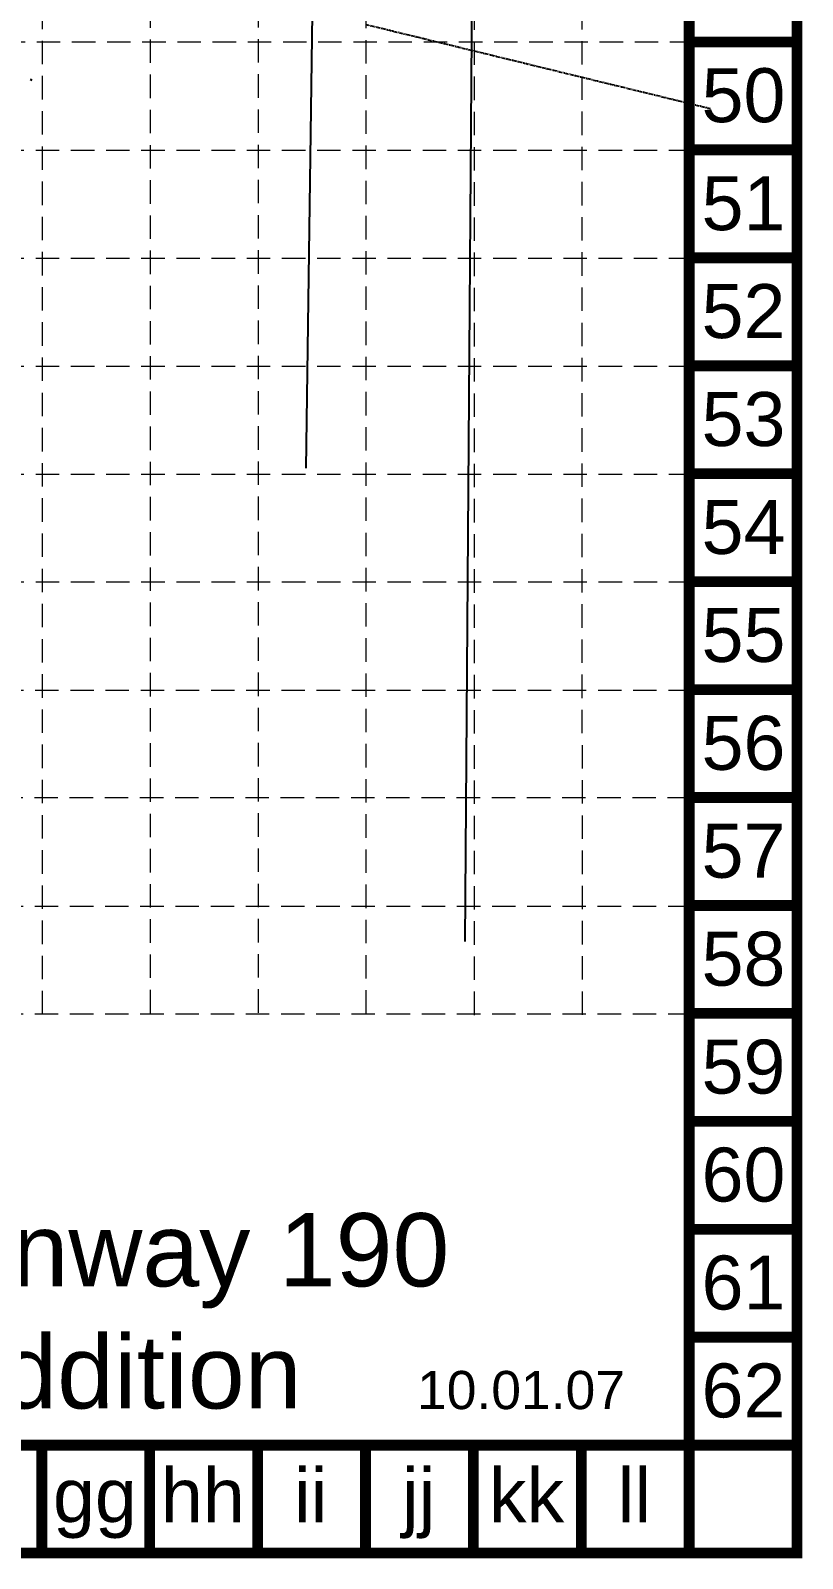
# Model space of a CAD drawing. Header units: inches. Extents: x 6967 to 7890, y 13663 to 15138.
# Drawn here: x 7725.3 to 7889.8, y 13663.3 to 13988.9 of the extents above; entities that cross this region are included whole.
import ezdxf
from ezdxf.enums import TextEntityAlignment as Align

# ---------------------------------------------------------------- set-up
doc = ezdxf.new("R2010")
doc.units = ezdxf.units.IN
doc.header["$MEASUREMENT"] = 0
doc.linetypes.add('HIDDEN', pattern=[0.375, 0.25, -0.125])
doc.linetypes.add('xGWI003pt$0$PHANTOM2', pattern=[1.25, 0.625, -0.125, 0.125, -0.125, 0.125, -0.125])
for name, color, linetype in [('BASE', 7, 'Continuous'), ('EC', 35, 'Continuous'), ('GRID', 254, 'HIDDEN'), ('V-ROAD-BACK-P', 2, 'Continuous'), ('xGWI003pt$0$C-RWAY-DCTD-E', 6, 'xGWI003pt$0$PHANTOM2')]:
    doc.layers.add(name, color=color, linetype=linetype)
doc.styles.get("Standard").update_dxf_attribs({"font": 'ARIAL.TTF'})

msp = doc.modelspace()

# ---------------------------------------------------------------- linework, layer by layer
at = {"layer": 'BASE', "const_width": 2.3}
for points in [[(7888.68, 13664.43), (7888.68, 15136.57), (6968.59, 15136.57), (6968.59, 13664.43)], [(7865.68, 13687.43), (7865.68, 15113.57), (6991.59, 15113.57), (6991.59, 13687.43)]]:
    msp.add_lwpolyline(points, close=True, dxfattribs=at)
for points in [[(7888.68, 13986.46), (7865.68, 13986.46)], [(7888.68, 13963.46), (7865.68, 13963.46)], [(7888.68, 13940.45), (7865.68, 13940.45)], [(7888.68, 13917.45), (7865.68, 13917.45)], [(7888.68, 13894.45), (7865.68, 13894.45)], [(7888.68, 13871.45), (7865.68, 13871.45)], [(7888.68, 13848.44), (7865.68, 13848.44)], [(7888.68, 13825.44), (7865.68, 13825.44)], [(7888.68, 13802.44), (7865.68, 13802.44)], [(7888.68, 13779.44), (7865.68, 13779.44)], [(7888.68, 13756.44), (7865.68, 13756.44)], [(7888.68, 13733.43), (7865.68, 13733.43)], [(7888.68, 13710.43), (7865.68, 13710.43)], [(7727.67, 13687.43), (7727.67, 13664.43)], [(7750.67, 13687.43), (7750.67, 13664.43)], [(7773.67, 13687.43), (7773.67, 13664.43)], [(7796.67, 13687.43), (7796.67, 13664.43)], [(7819.68, 13687.43), (7819.68, 13664.43)], [(7842.68, 13687.43), (7842.68, 13664.43)], [(7865.68, 13687.43), (7865.68, 13664.43)], [(7888.68, 13687.43), (7865.68, 13687.43)]]:
    msp.add_lwpolyline(points, dxfattribs=at)
at = {"layer": 'EC', "color": 35, "extrusion": (0.833235, -0.552919, 0), "elevation": -1291.85}
msp.add_lwpolyline([(15918.96, 664), (15918.57, 664)], dxfattribs=at)
at = {"layer": 'GRID', "color": 252, "linetype": 'HIDDEN', "lineweight": 0, "ltscale": 20}
for p, q in [((7727.82, 13779.21), (7727.77, 15114.09)), ((7750.84, 13779.49), (7750.77, 15114.09)), ((7773.89, 13779.57), (7773.77, 15114.09)), ((7796.84, 13779.37), (7796.77, 15114.09)), ((7819.9, 13779.07), (7819.78, 15114.09)), ((7842.91, 13779.13), (7842.78, 15114.09)), ((6991.59, 13986.46), (7865.68, 13986.46)), ((6991.37, 13963.38), (7865.46, 13963.38)), ((6991.37, 13940.38), (7865.46, 13940.38)), ((6991.37, 13917.37), (7865.46, 13917.37)), ((6991.37, 13894.37), (7865.46, 13894.37)), ((6991.37, 13871.37), (7865.46, 13871.37)), ((6991.25, 13848.39), (7864.73, 13848.34)), ((6991.09, 13825.32), (7864.73, 13825.47)), ((6991.17, 13802.37), (7864.82, 13802.31)), ((6991.17, 13779.44), (7864.79, 13779.31))]:
    msp.add_line(p, q, dxfattribs=at)
at = {"layer": 'V-ROAD-BACK-P', "color": 7}
msp.add_lwpolyline([(7866.21, 14259.6, 0.322064), (7822.18, 14220.77, 0.077684), (7820.62, 14209.97), (7822.8, 14196.68), (7822.81, 14178.97), (7820.65, 14171.41), (7817.83, 13794.75)], format="xyb", dxfattribs=at)
msp.add_lwpolyline([(7789.02, 14257.73), (7783.95, 13895.63)], dxfattribs=at)
at = {"layer": 'xGWI003pt$0$C-RWAY-DCTD-E', "color": 7}
msp.add_line((7870.25, 13972.21), (7796.84, 13990.11), dxfattribs=at)

# ---------------------------------------------------------------- texts
at = {"insert": (7743.66, 13736.86), "char_height": 15.6073, "width": 176.0335, "attachment_point": 2}
msp.add_mtext('Greenway 190 Addition', dxfattribs=at)
at = {"layer": 'BASE'}
for s, p in [('50', (7877.26, 13975.11)), ('51', (7877.26, 13952.1)), ('52', (7877.26, 13929.1)), ('53', (7877.26, 13906.1)), ('54', (7877.26, 13883.1)), ('55', (7877.26, 13860.09)), ('56', (7877.26, 13837.09)), ('57', (7877.26, 13814.09)), ('58', (7877.26, 13791.09)), ('59', (7877.26, 13768.09)), ('60', (7877.26, 13745.08)), ('61', (7877.26, 13722.08)), ('62', (7877.26, 13699.08)), ('hh', (7762, 13676.73)), ('ii', (7785, 13676.73)), ('jj', (7808, 13676.73)), ('kk', (7831, 13676.73)), ('ll', (7854.01, 13676.73)), ('gg', (7738.99, 13676.73))]:
    msp.add_text(s, height=11.501, dxfattribs=at).set_placement(p, align=Align.MIDDLE_CENTER)
msp.add_text('10.01.07', height=8.153, dxfattribs=at).set_placement((7829.83, 13695.09), align=Align.CENTER)

doc.saveas('drawing.dxf')
